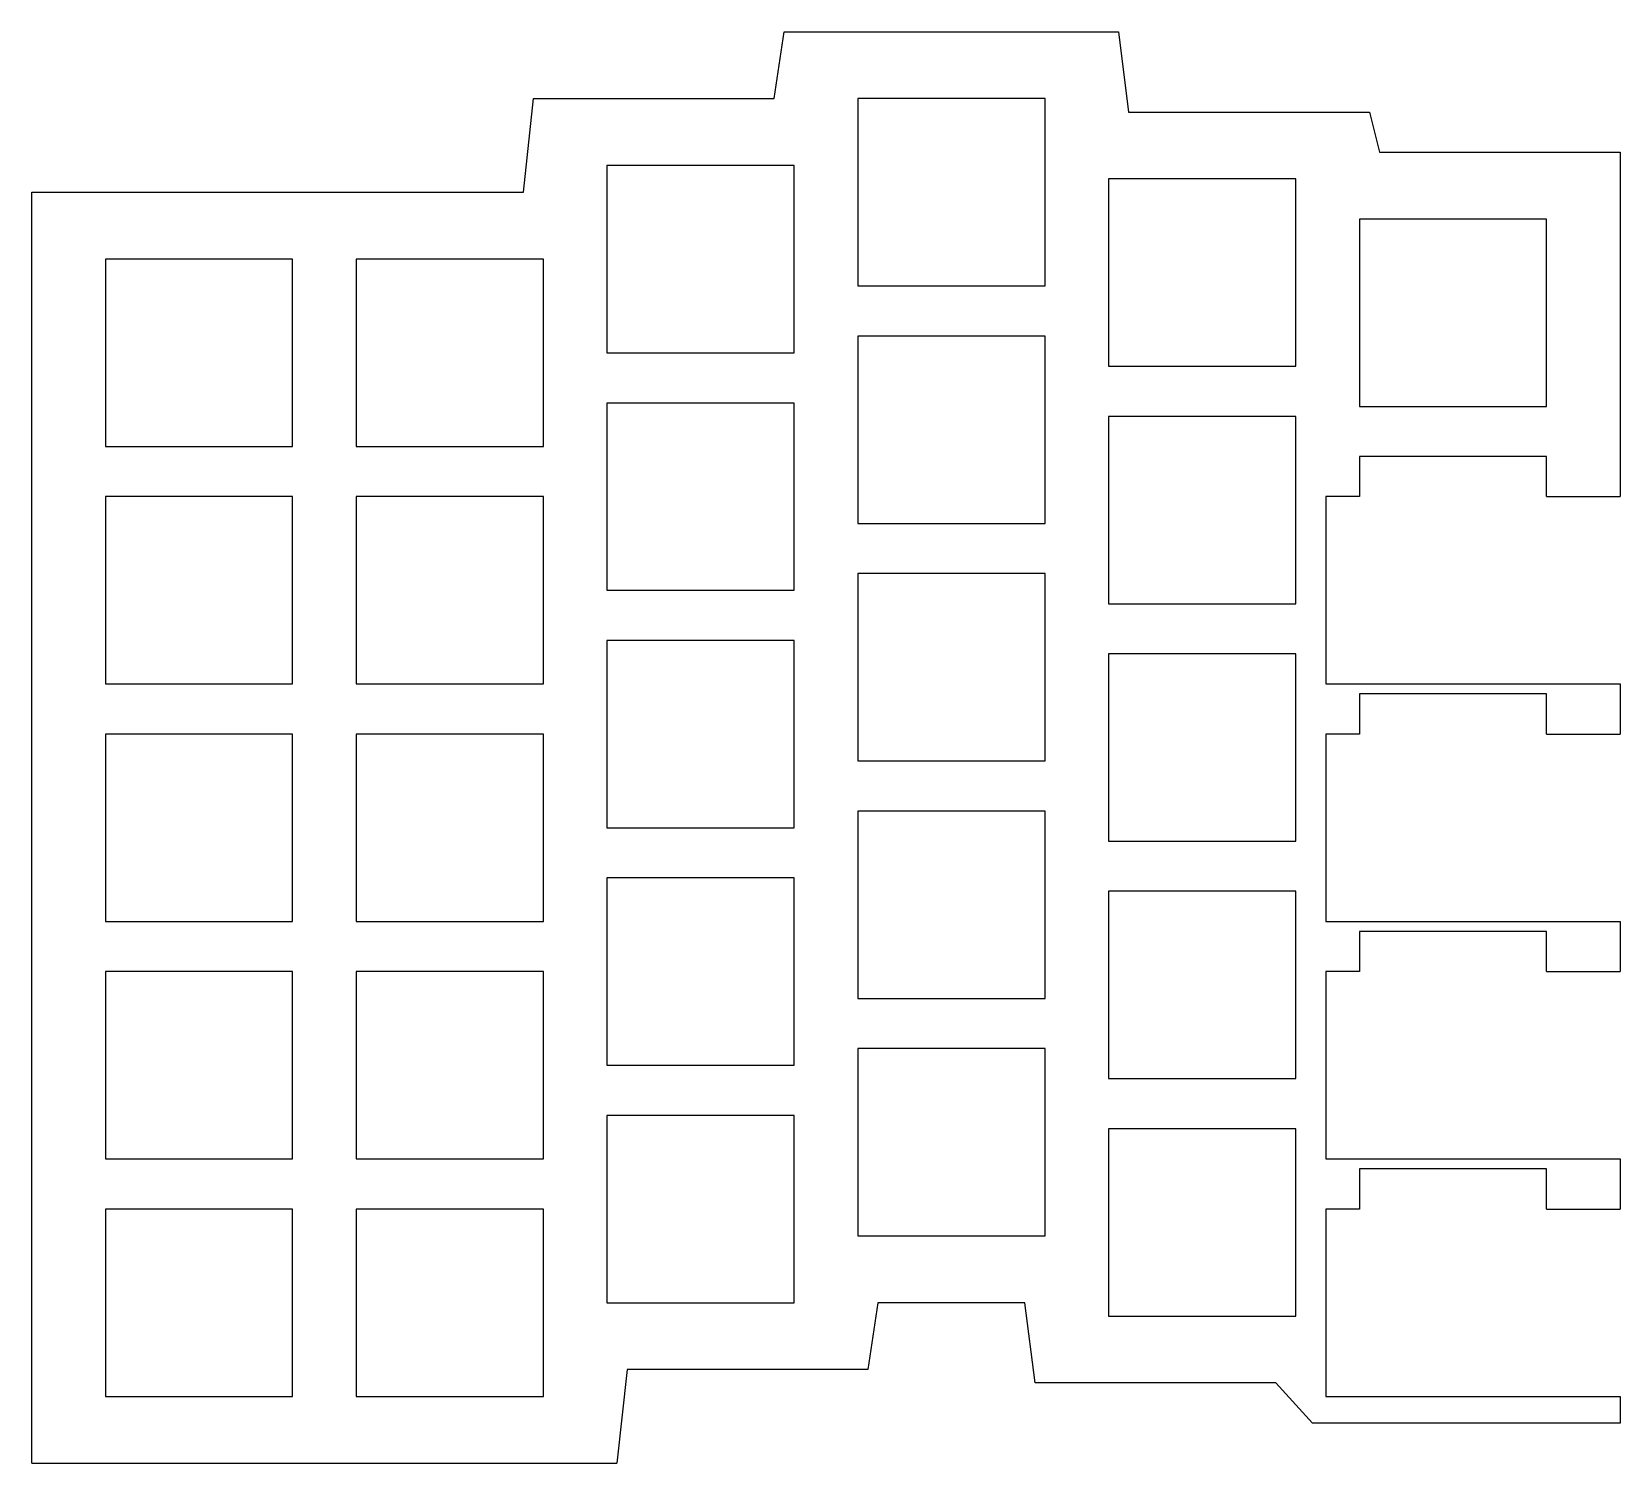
# Model space of a CAD drawing. Header units: millimetres. Extents: x 88 to 206, y -162 to -55.
import ezdxf

# ---------------------------------------------------------------- set-up
doc = ezdxf.new("R2010")
doc.units = ezdxf.units.MM

msp = doc.modelspace()

# ---------------------------------------------------------------- linework, layer by layer
at = {"linetype": 'CONTINUOUS'}
for p, q in [((143, -60), (143.75, -55)), ((143.75, -55), (168.75, -55)), ((168.75, -55), (169.5, -61)), ((124.25, -67), (125, -60)), ((125, -60), (143, -60)), ((163.25, -60), (149.25, -60)), ((149.25, -60), (149.25, -74)), ((163.25, -74), (163.25, -60)), ((169.5, -61), (187.5, -61)), ((187.5, -61), (188.25, -64)), ((188.25, -64), (206.25, -64)), ((206.25, -64), (206.25, -89.75)), ((144.5, -65), (130.5, -65)), ((130.5, -65), (130.5, -79)), ((144.5, -79), (144.5, -65)), ((182, -66), (168, -66)), ((168, -66), (168, -80)), ((182, -80), (182, -66)), ((87.5, -162), (87.5, -67)), ((87.5, -67), (124.25, -67)), ((200.75, -69), (186.75, -69)), ((186.75, -69), (186.75, -83)), ((200.75, -83), (200.75, -69)), ((107, -72), (93, -72)), ((93, -72), (93, -86)), ((107, -86), (107, -72)), ((125.75, -72), (111.75, -72)), ((111.75, -72), (111.75, -86)), ((125.75, -86), (125.75, -72)), ((149.25, -74), (163.25, -74)), ((163.25, -77.75), (149.25, -77.75)), ((149.25, -77.75), (149.25, -91.75)), ((163.25, -91.75), (163.25, -77.75)), ((130.5, -79), (144.5, -79)), ((168, -80), (182, -80)), ((144.5, -82.75), (130.5, -82.75)), ((130.5, -82.75), (130.5, -96.75)), ((144.5, -96.75), (144.5, -82.75)), ((186.75, -83), (200.75, -83)), ((182, -83.75), (168, -83.75)), ((168, -83.75), (168, -97.75)), ((182, -97.75), (182, -83.75)), ((93, -86), (107, -86)), ((111.75, -86), (125.75, -86)), ((200.75, -86.75), (186.75, -86.75)), ((186.75, -86.75), (186.75, -89.75)), ((200.75, -89.75), (200.75, -86.75)), ((107, -89.75), (93, -89.75)), ((93, -89.75), (93, -103.75)), ((107, -103.75), (107, -89.75)), ((125.75, -89.75), (111.75, -89.75)), ((111.75, -89.75), (111.75, -103.75)), ((125.75, -103.75), (125.75, -89.75)), ((186.75, -89.75), (184.25, -89.75)), ((184.25, -89.75), (184.25, -103.75)), ((200.75, -89.75), (206.25, -89.75)), ((149.25, -91.75), (163.25, -91.75)), ((163.25, -95.5), (149.25, -95.5)), ((149.25, -95.5), (149.25, -109.5)), ((163.25, -109.5), (163.25, -95.5)), ((130.5, -96.75), (144.5, -96.75)), ((168, -97.75), (182, -97.75)), ((144.5, -100.5), (130.5, -100.5)), ((130.5, -100.5), (130.5, -114.5)), ((144.5, -114.5), (144.5, -100.5)), ((182, -101.5), (168, -101.5)), ((168, -101.5), (168, -115.5)), ((182, -115.5), (182, -101.5)), ((93, -103.75), (107, -103.75)), ((111.75, -103.75), (125.75, -103.75)), ((184.25, -103.75), (206.25, -103.75)), ((200.75, -104.5), (186.75, -104.5)), ((186.75, -104.5), (186.75, -107.5)), ((200.75, -107.5), (200.75, -104.5)), ((206.25, -103.75), (206.25, -107.5)), ((107, -107.5), (93, -107.5)), ((93, -107.5), (93, -121.5)), ((107, -121.5), (107, -107.5)), ((125.75, -107.5), (111.75, -107.5)), ((111.75, -107.5), (111.75, -121.5)), ((125.75, -121.5), (125.75, -107.5)), ((186.75, -107.5), (184.25, -107.5)), ((184.25, -107.5), (184.25, -121.5)), ((200.75, -107.5), (206.25, -107.5)), ((149.25, -109.5), (163.25, -109.5)), ((163.25, -113.25), (149.25, -113.25)), ((149.25, -113.25), (149.25, -127.25)), ((163.25, -127.25), (163.25, -113.25)), ((130.5, -114.5), (144.5, -114.5)), ((168, -115.5), (182, -115.5)), ((144.5, -118.25), (130.5, -118.25)), ((130.5, -118.25), (130.5, -132.25)), ((144.5, -132.25), (144.5, -118.25)), ((182, -119.25), (168, -119.25)), ((168, -119.25), (168, -133.25)), ((182, -133.25), (182, -119.25)), ((93, -121.5), (107, -121.5)), ((111.75, -121.5), (125.75, -121.5)), ((184.25, -121.5), (206.25, -121.5)), ((200.75, -122.25), (186.75, -122.25)), ((186.75, -122.25), (186.75, -125.25)), ((200.75, -125.25), (200.75, -122.25)), ((206.25, -121.5), (206.25, -125.25)), ((107, -125.25), (93, -125.25)), ((93, -125.25), (93, -139.25)), ((107, -139.25), (107, -125.25)), ((125.75, -125.25), (111.75, -125.25)), ((111.75, -125.25), (111.75, -139.25)), ((125.75, -139.25), (125.75, -125.25)), ((186.75, -125.25), (184.25, -125.25)), ((184.25, -125.25), (184.25, -139.25)), ((200.75, -125.25), (206.25, -125.25)), ((149.25, -127.25), (163.25, -127.25)), ((163.25, -131), (149.25, -131)), ((149.25, -131), (149.25, -145)), ((163.25, -145), (163.25, -131)), ((130.5, -132.25), (144.5, -132.25)), ((168, -133.25), (182, -133.25)), ((144.5, -136), (130.5, -136)), ((130.5, -136), (130.5, -150)), ((144.5, -150), (144.5, -136)), ((182, -137), (168, -137)), ((168, -137), (168, -151)), ((182, -151), (182, -137)), ((93, -139.25), (107, -139.25)), ((111.75, -139.25), (125.75, -139.25)), ((184.25, -139.25), (206.25, -139.25)), ((200.75, -140), (186.75, -140)), ((186.75, -140), (186.75, -143)), ((200.75, -143), (200.75, -140)), ((206.25, -139.25), (206.25, -143)), ((107, -143), (93, -143)), ((93, -143), (93, -157)), ((107, -157), (107, -143)), ((125.75, -143), (111.75, -143)), ((111.75, -143), (111.75, -157)), ((125.75, -157), (125.75, -143)), ((186.75, -143), (184.25, -143)), ((184.25, -143), (184.25, -157)), ((200.75, -143), (206.25, -143)), ((149.25, -145), (163.25, -145)), ((130.5, -150), (144.5, -150)), ((150.75, -150), (150, -155)), ((161.75, -150), (150.75, -150)), ((162.5, -156), (161.75, -150)), ((168, -151), (182, -151)), ((132, -155), (131.25, -162)), ((150, -155), (132, -155)), ((180.5, -156), (162.5, -156)), ((183.25, -159), (180.5, -156)), ((93, -157), (107, -157)), ((111.75, -157), (125.75, -157)), ((184.25, -157), (206.25, -157)), ((206.25, -157), (206.25, -159)), ((206.25, -159), (183.25, -159)), ((87.5, -162), (131.25, -162))]:
    msp.add_line(p, q, dxfattribs=at)

doc.saveas('drawing.dxf')
